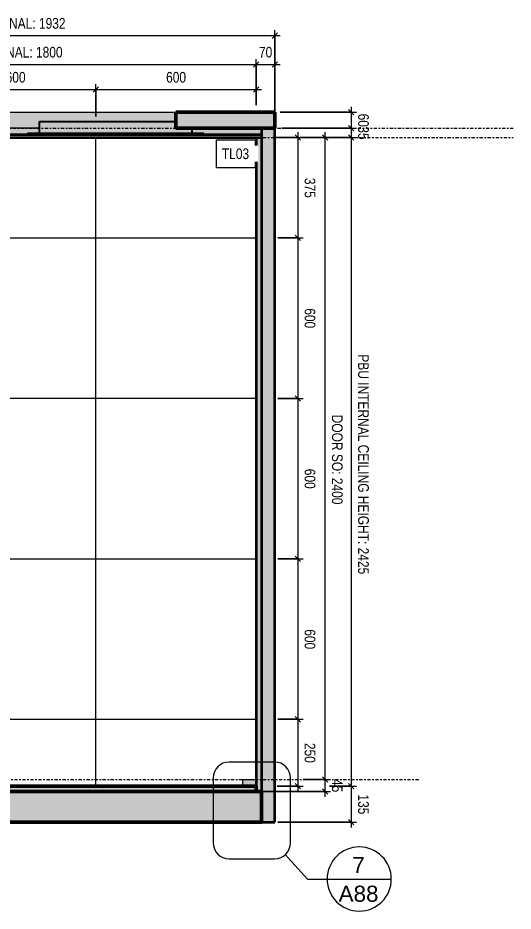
# Model space of a CAD drawing. Header units: millimetres. Extents: x -3813 to 49427, y -492 to 6205.
# Drawn here: x 11816 to 13668, y -492 to 2848 of the extents above; entities that cross this region are included whole.
import ezdxf

# ---------------------------------------------------------------- set-up
doc = ezdxf.new("R2010")
doc.units = ezdxf.units.MM
doc.linetypes.add('Centre', pattern=[30, 12, -6, 6, -6])
for name, color, linetype, lineweight in [('A-_ANOT----_D', 7, 'Continuous', 9), ('A-_ANOT----_D-20', 7, 'Continuous', 9), ('A-_ANOTSYBL_E', 7, 'Continuous', 9), ('A-_CEIL----_E', 7, 'Continuous', 18), ('A-_FLOR----_E', 7, 'Continuous', 18), ('A-_FLORLEVL_E', 7, 'Continuous', 9), ('A-_FLORPATT_E', 7, 'Continuous', 50), ('A-_GENM----_M', 7, 'Continuous', 18), ('A-_WALL----_A', 7, 'Continuous', 9), ('A-_WALL----_E', 1, 'Continuous', 18), ('A-_WALL----_H', 1, 'Continuous', 35)]:
    doc.layers.add(name, color=color, linetype=linetype, lineweight=lineweight)
doc.styles.add('Arial_1', font='arial.ttf', dxfattribs={"width": 0.8, "height": 40})
doc.styles.add('Arial_2', font='arial.ttf', dxfattribs={"height": 60})
doc.dimstyles.new('BSS_Diagonal_2_0mm_Arial_Right', dxfattribs={"dimscale": 304.8, "dimtxt": 40.810376, "dimasz": 0.065617, "dimexe": 0.065617, "dimexo": 0.065617, "dimgap": 0.045932, "dimtad": 1, "dimdec": 0, "dimzin": 0, "dimdsep": 46, "dimtxsty": 'Arial_1', "dimblk1": 'OBLIQUE', "dimblk2": 'OBLIQUE', "dimsah": 1, "dimcen": 0.09, "dimdle": 0.065617, "dimazin": 0, "dimtfac": 1, "dimtdec": 4, "dimtix": 1, "dimtmove": 0, "dimatfit": 3, "dimfxl": 1, "dimtvp": 1, "dimtolj": 1, "dimtzin": 0, "dimarcsym": 2})

# ---------------------------------------------------------------- blocks, each defined once
blk = doc.blocks.new('BSS_Ceiling Access Panel - 450 x 450MM-1428569-ELEVATION D')
at = {"layer": 'A-_GENM----_M'}
blk.add_hatch(color=256, dxfattribs=at).paths.add_polyline_path([(-824.2, 2410), (-610, 2410), (-610, 2435), (-670, 2435), (-670, 2460), (-1180, 2460), (-1180, 2410)])
for p, q in [((-670, 2460), (-1180, 2460)), ((-1180, 2460), (-1180, 2410)), ((-610, 2410), (-610, 2435))]:
    blk.add_line(p, q, dxfattribs=at)
blk = doc.blocks.new('THRESHOLD - THRESHOLD-1459126-ELEVATION D')
at = {"layer": 'A-_FLOR----_E'}
blk.add_hatch(color=256, dxfattribs=at).paths.add_polyline_path([(-370, -25), (-370, 0), (-420, 0), (-420, -25), (-401, -25)])
for p, q in [((-420, 0), (-370, 0)), ((-420, -25), (-420, 0))]:
    blk.add_line(p, q, dxfattribs=at)
blk = doc.blocks.new('DIMBLOCK124-ELEVATION D')
at = {"layer": 'A-_ANOT----_D-20', "lineweight": 18}
for p, q in [((11507.085354, 2579.569925), (11497.085354, 2569.569925)), ((11507.085354, 2579.569925), (11517.085354, 2589.569925)), ((12107.085354, 2579.569925), (12097.085354, 2569.569925)), ((12107.085354, 2579.569925), (12117.085354, 2589.569925))]:
    blk.add_line(p, q, dxfattribs=at)
at = {"layer": 'A-_ANOT----_D-20'}
for p, q in [((11507.085354, 2478.691811), (11507.085354, 2599.569925)), ((11507.085354, 2579.569925), (12107.085354, 2579.569925)), ((11507.085354, 2579.569925), (11507.085354, 2478.691811)), ((12107.085354, 2478.691811), (12107.085354, 2599.569925)), ((12107.085354, 2579.569925), (12107.085354, 2478.691811))]:
    blk.add_line(p, q, dxfattribs=at)
at = {"layer": 'A-_ANOT----_D-20', "color": 0, "insert": (11770.356016, 2645.499112), "char_height": 40, "width": 88.150412, "attachment_point": 1, "line_spacing_factor": 0.941778, "style": 'Arial_1'}
blk.add_mtext('600', dxfattribs=at)
blk = doc.blocks.new('_Oblique')
at = {"color": 0, "linetype": 'ByBlock', "lineweight": -2}
blk.add_line((-0.5, -0.5), (0.5, 0.5), dxfattribs=at)
blk = doc.blocks.new('DIMBLOCK125-ELEVATION D')
at = {"layer": 'A-_ANOT----_D-20', "lineweight": 18}
for p, q in [((12107.085354, 2579.569925), (12097.085354, 2569.569925)), ((12107.085354, 2579.569925), (12117.085354, 2589.569925)), ((12707.085354, 2579.569925), (12697.085354, 2569.569925)), ((12707.085354, 2579.569925), (12717.085354, 2589.569925))]:
    blk.add_line(p, q, dxfattribs=at)
at = {"layer": 'A-_ANOT----_D-20'}
for p, q in [((12107.085354, 2478.691811), (12107.085354, 2599.569925)), ((12107.085354, 2579.569925), (12727.085354, 2579.569925)), ((12107.085354, 2579.569925), (12107.085354, 2478.691811)), ((12707.085354, 2521.58004), (12707.085354, 2599.569925)), ((12707.085354, 2579.569925), (12707.085354, 2521.58004))]:
    blk.add_line(p, q, dxfattribs=at)
at = {"layer": 'A-_ANOT----_D-20', "color": 0, "insert": (12370.356016, 2645.499112), "char_height": 40, "width": 88.150412, "attachment_point": 1, "line_spacing_factor": 0.941778, "style": 'Arial_1'}
blk.add_mtext('600', dxfattribs=at)
blk = doc.blocks.new('DIMBLOCK127-ELEVATION D')
at = {"layer": 'A-_ANOT----_D-20', "lineweight": 18}
for p, q in [((10907.085354, 2673.366074), (10897.085354, 2663.366074)), ((10907.085354, 2673.366074), (10917.085354, 2683.366074)), ((12707.085354, 2673.366074), (12697.085354, 2663.366074)), ((12707.085354, 2673.366074), (12717.085354, 2683.366074))]:
    blk.add_line(p, q, dxfattribs=at)
at = {"layer": 'A-_ANOT----_D-20'}
for p, q in [((10907.085354, 2576.280152), (10907.085354, 2693.366074)), ((10907.085354, 2673.366074), (12707.085354, 2673.366074)), ((10907.085354, 2673.366074), (10907.085354, 2576.280152)), ((12707.085354, 2576.280152), (12707.085354, 2693.366074)), ((12707.085354, 2673.366074), (12707.085354, 2576.280152))]:
    blk.add_line(p, q, dxfattribs=at)
at = {"layer": 'A-_ANOT----_D-20', "color": 0, "insert": (11637.879257, 2739.295261), "char_height": 40, "width": 406.094634, "attachment_point": 1, "line_spacing_factor": 0.941778, "style": 'Arial_1'}
blk.add_mtext('INTERNAL: 1800', dxfattribs=at)
blk = doc.blocks.new('DIMBLOCK128-ELEVATION D')
at = {"layer": 'A-_ANOT----_D-20', "lineweight": 18}
for p, q in [((12707.085354, 2673.366074), (12697.085354, 2663.366074)), ((12707.085354, 2673.366074), (12717.085354, 2683.366074)), ((12777.085354, 2673.366074), (12767.085354, 2663.366074)), ((12777.085354, 2673.366074), (12787.085354, 2683.366074))]:
    blk.add_line(p, q, dxfattribs=at)
at = {"layer": 'A-_ANOT----_D-20'}
for p, q in [((12707.085354, 2576.280152), (12707.085354, 2693.366074)), ((12707.085354, 2673.366074), (12797.085354, 2673.366074)), ((12707.085354, 2673.366074), (12707.085354, 2576.280152)), ((12777.085354, 2496.493541), (12777.085354, 2693.366074)), ((12777.085354, 2673.366074), (12777.085354, 2496.493541))]:
    blk.add_line(p, q, dxfattribs=at)
at = {"layer": 'A-_ANOT----_D-20', "color": 0, "insert": (12717.599129, 2739.295261), "char_height": 40, "width": 58.766941, "attachment_point": 1, "line_spacing_factor": 0.941778, "style": 'Arial_1'}
blk.add_mtext('70', dxfattribs=at)
blk = doc.blocks.new('DIMBLOCK129-ELEVATION D')
at = {"layer": 'A-_ANOT----_D-20'}
for p, q in [((10825.085354, 2781.079178), (12797.085354, 2781.079178)), ((10845.085354, 2530.175018), (10845.085354, 2801.079178)), ((10845.085354, 2781.079178), (10845.085354, 2530.175018)), ((12777.085354, 2496.493541), (12777.085354, 2801.079178)), ((12777.085354, 2781.079178), (12777.085354, 2496.493541))]:
    blk.add_line(p, q, dxfattribs=at)
at = {"layer": 'A-_ANOT----_D-20', "lineweight": 18}
for p, q in [((10845.085354, 2781.079178), (10835.085354, 2771.079178)), ((10845.085354, 2781.079178), (10855.085354, 2791.079178)), ((12777.085354, 2781.079178), (12767.085354, 2771.079178)), ((12777.085354, 2781.079178), (12787.085354, 2791.079178))]:
    blk.add_line(p, q, dxfattribs=at)
at = {"layer": 'A-_ANOT----_D-20', "color": 0, "insert": (11634.031108, 2847.008364), "char_height": 40, "width": 424.930192, "attachment_point": 1, "line_spacing_factor": 0.941778, "style": 'Arial_1'}
blk.add_mtext('EXTERNAL: 1932', dxfattribs=at)
blk = doc.blocks.new('DIMBLOCK130-ELEVATION D')
at = {"layer": 'A-_ANOT----_D-20', "lineweight": 18}
for p, q in [((12862.566484, 2400), (12852.566484, 2410)), ((12862.566484, 2400), (12872.566484, 2390)), ((12862.566484, 2025), (12852.566484, 2035)), ((12862.566484, 2025), (12872.566484, 2015))]:
    blk.add_line(p, q, dxfattribs=at)
at = {"layer": 'A-_ANOT----_D-20'}
for p, q in [((12862.566484, 2420), (12862.566484, 2025)), ((12781.533602, 2400), (12882.566484, 2400)), ((12862.566484, 2400), (12781.533602, 2400)), ((12788.578895, 2025), (12882.566484, 2025)), ((12862.566484, 2025), (12788.578895, 2025))]:
    blk.add_line(p, q, dxfattribs=at)
at = {"layer": 'A-_ANOT----_D-20', "color": 0, "insert": (12928.495671, 2249.229338), "char_height": 40, "width": 88.150412, "attachment_point": 1, "rotation": 270, "line_spacing_factor": 0.941778, "style": 'Arial_1'}
blk.add_mtext('375', dxfattribs=at)
blk = doc.blocks.new('DIMBLOCK131-ELEVATION D')
at = {"layer": 'A-_ANOT----_D-20'}
for p, q in [((12788.578895, 2025), (12882.566484, 2025)), ((12862.566484, 2025), (12788.578895, 2025)), ((12862.566484, 2025), (12862.566484, 1425)), ((12788.578895, 1425), (12882.566484, 1425)), ((12862.566484, 1425), (12788.578895, 1425))]:
    blk.add_line(p, q, dxfattribs=at)
at = {"layer": 'A-_ANOT----_D-20', "lineweight": 18}
for p, q in [((12862.566484, 2025), (12852.566484, 2035)), ((12862.566484, 2025), (12872.566484, 2015)), ((12862.566484, 1425), (12852.566484, 1435)), ((12862.566484, 1425), (12872.566484, 1415))]:
    blk.add_line(p, q, dxfattribs=at)
at = {"layer": 'A-_ANOT----_D-20', "color": 0, "insert": (12928.495671, 1761.729338), "char_height": 40, "width": 88.150412, "attachment_point": 1, "rotation": 270, "line_spacing_factor": 0.941778, "style": 'Arial_1'}
blk.add_mtext('600', dxfattribs=at)
blk = doc.blocks.new('DIMBLOCK132-ELEVATION D')
at = {"layer": 'A-_ANOT----_D-20'}
for p, q in [((12788.578895, 1425), (12882.566484, 1425)), ((12862.566484, 1425), (12788.578895, 1425)), ((12862.566484, 1425), (12862.566484, 825)), ((12788.578895, 825), (12882.566484, 825)), ((12862.566484, 825), (12788.578895, 825))]:
    blk.add_line(p, q, dxfattribs=at)
at = {"layer": 'A-_ANOT----_D-20', "lineweight": 18}
for p, q in [((12862.566484, 1425), (12852.566484, 1435)), ((12862.566484, 1425), (12872.566484, 1415)), ((12862.566484, 825), (12852.566484, 835)), ((12862.566484, 825), (12872.566484, 815))]:
    blk.add_line(p, q, dxfattribs=at)
at = {"layer": 'A-_ANOT----_D-20', "color": 0, "insert": (12928.495671, 1161.729338), "char_height": 40, "width": 88.150412, "attachment_point": 1, "rotation": 270, "line_spacing_factor": 0.941778, "style": 'Arial_1'}
blk.add_mtext('600', dxfattribs=at)
blk = doc.blocks.new('DIMBLOCK133-ELEVATION D')
at = {"layer": 'A-_ANOT----_D-20', "lineweight": 18}
for p, q in [((12862.566484, 825), (12852.566484, 835)), ((12862.566484, 825), (12872.566484, 815)), ((12862.566484, 225), (12852.566484, 235)), ((12862.566484, 225), (12872.566484, 215))]:
    blk.add_line(p, q, dxfattribs=at)
at = {"layer": 'A-_ANOT----_D-20'}
for p, q in [((12788.578895, 825), (12882.566484, 825)), ((12862.566484, 825), (12788.578895, 825)), ((12862.566484, 825), (12862.566484, 225)), ((12788.578895, 225), (12882.566484, 225)), ((12862.566484, 225), (12788.578895, 225))]:
    blk.add_line(p, q, dxfattribs=at)
at = {"layer": 'A-_ANOT----_D-20', "color": 0, "insert": (12928.495671, 561.729338), "char_height": 40, "width": 88.150412, "attachment_point": 1, "rotation": 270, "line_spacing_factor": 0.941778, "style": 'Arial_1'}
blk.add_mtext('600', dxfattribs=at)
blk = doc.blocks.new('DIMBLOCK134-ELEVATION D')
at = {"layer": 'A-_ANOT----_D-20', "lineweight": 18}
for p, q in [((12862.566484, 225), (12852.566484, 235)), ((12862.566484, 225), (12872.566484, 215)), ((12862.566484, -25), (12852.566484, -15)), ((12862.566484, -25), (12872.566484, -35))]:
    blk.add_line(p, q, dxfattribs=at)
at = {"layer": 'A-_ANOT----_D-20'}
for p, q in [((12788.578895, 225), (12882.566484, 225)), ((12862.566484, 225), (12788.578895, 225)), ((12862.566484, 225), (12862.566484, -45)), ((12785.777165, -25), (12882.566484, -25)), ((12862.566484, -25), (12785.777165, -25))]:
    blk.add_line(p, q, dxfattribs=at)
at = {"layer": 'A-_ANOT----_D-20', "color": 0, "insert": (12928.495671, 136.729338), "char_height": 40, "width": 88.150412, "attachment_point": 1, "rotation": 270, "line_spacing_factor": 0.941778, "style": 'Arial_1'}
blk.add_mtext('250', dxfattribs=at)
blk = doc.blocks.new('DIMBLOCK135-ELEVATION D')
at = {"layer": 'A-_ANOT----_D-20', "lineweight": 18}
for p, q in [((13062.566484, 2495), (13052.566484, 2505)), ((13062.566484, 2495), (13072.566484, 2485)), ((13062.566484, 2435), (13052.566484, 2445)), ((13062.566484, 2435), (13072.566484, 2425))]:
    blk.add_line(p, q, dxfattribs=at)
at = {"layer": 'A-_ANOT----_D-20'}
for p, q in [((13062.566484, 2515), (13062.566484, 2435)), ((12797.085354, 2495), (13082.566484, 2495)), ((13062.566484, 2495), (12797.085354, 2495)), ((12802.60853, 2435), (13082.566484, 2435)), ((13062.566484, 2435), (12802.60853, 2435))]:
    blk.add_line(p, q, dxfattribs=at)
at = {"layer": 'A-_ANOT----_D-20', "color": 0, "insert": (13128.495671, 2489.486226), "char_height": 40, "width": 58.766941, "attachment_point": 1, "rotation": 270, "line_spacing_factor": 0.941778, "style": 'Arial_1'}
blk.add_mtext('60', dxfattribs=at)
blk = doc.blocks.new('DIMBLOCK136-ELEVATION D')
at = {"layer": 'A-_ANOT----_D-20', "lineweight": 18}
for p, q in [((13062.566484, 2435), (13052.566484, 2445)), ((13062.566484, 2400), (13052.566484, 2410)), ((13062.566484, 2435), (13072.566484, 2425)), ((13062.566484, 2400), (13072.566484, 2390))]:
    blk.add_line(p, q, dxfattribs=at)
at = {"layer": 'A-_ANOT----_D-20'}
for p, q in [((12802.60853, 2435), (13082.566484, 2435)), ((13062.566484, 2435), (12802.60853, 2435)), ((13062.566484, 2435), (13062.566484, 2400)), ((12900.428468, 2400), (13082.566484, 2400)), ((13062.566484, 2400), (12900.428468, 2400))]:
    blk.add_line(p, q, dxfattribs=at)
at = {"layer": 'A-_ANOT----_D-20', "color": 0, "insert": (13128.495671, 2441.986226), "char_height": 40, "width": 58.766941, "attachment_point": 1, "rotation": 270, "line_spacing_factor": 0.941778, "style": 'Arial_1'}
blk.add_mtext('35', dxfattribs=at)
blk = doc.blocks.new('DIMBLOCK137-ELEVATION D')
at = {"layer": 'A-_ANOT----_D-20', "lineweight": 18}
for p, q in [((13062.566484, 2400), (13052.566484, 2410)), ((13062.566484, 2400), (13072.566484, 2390)), ((13062.566484, -25), (13052.566484, -15)), ((13062.566484, -25), (13072.566484, -35))]:
    blk.add_line(p, q, dxfattribs=at)
at = {"layer": 'A-_ANOT----_D-20'}
for p, q in [((12900.428468, 2400), (13082.566484, 2400)), ((13062.566484, 2400), (12900.428468, 2400)), ((13062.566484, 2400), (13062.566484, -25)), ((12981.185444, -25), (13082.566484, -25)), ((13062.566484, -25), (12981.185444, -25))]:
    blk.add_line(p, q, dxfattribs=at)
at = {"layer": 'A-_ANOT----_D-20', "color": 0, "insert": (13128.495671, 1589.639167), "char_height": 40, "width": 965.134, "attachment_point": 1, "rotation": 270, "line_spacing_factor": 0.941778, "style": 'Arial_1'}
blk.add_mtext('PBU INTERNAL CEILING HEIGHT: 2425', dxfattribs=at)
blk = doc.blocks.new('DIMBLOCK138-ELEVATION D')
at = {"layer": 'A-_ANOT----_D-20'}
for p, q in [((12981.185444, -25), (13082.566484, -25)), ((13062.566484, -25), (12981.185444, -25)), ((13062.566484, -25), (13062.566484, -180)), ((12788.578895, -160), (13082.566484, -160)), ((13062.566484, -160), (12788.578895, -160))]:
    blk.add_line(p, q, dxfattribs=at)
at = {"layer": 'A-_ANOT----_D-20', "lineweight": 18}
for p, q in [((13062.566484, -25), (13052.566484, -15)), ((13062.566484, -25), (13072.566484, -35)), ((13062.566484, -160), (13052.566484, -150)), ((13062.566484, -160), (13072.566484, -170))]:
    blk.add_line(p, q, dxfattribs=at)
at = {"layer": 'A-_ANOT----_D-20', "color": 0, "insert": (13128.495671, -55.770662), "char_height": 40, "width": 88.150412, "attachment_point": 1, "rotation": 270, "line_spacing_factor": 0.941778, "style": 'Arial_1'}
blk.add_mtext('135', dxfattribs=at)
blk = doc.blocks.new('DIMBLOCK141-ELEVATION D')
at = {"layer": 'A-_ANOT----_D-20'}
for p, q in [((12883.302058, 0), (12984.724359, 0)), ((12964.724359, 0), (12883.302058, 0)), ((12964.724359, -65), (12964.724359, 0)), ((12727.085354, -45), (12984.724359, -45)), ((12964.724359, -45), (12727.085354, -45))]:
    blk.add_line(p, q, dxfattribs=at)
at = {"layer": 'A-_ANOT----_D-20', "lineweight": 18}
for p, q in [((12964.724359, 0), (12954.724359, 10)), ((12964.724359, 0), (12974.724359, -10)), ((12964.724359, -45), (12954.724359, -35)), ((12964.724359, -45), (12974.724359, -55))]:
    blk.add_line(p, q, dxfattribs=at)
at = {"layer": 'A-_ANOT----_D-20', "color": 0, "insert": (13030.653545, 1.986226), "char_height": 40, "width": 58.766941, "attachment_point": 1, "rotation": 270, "line_spacing_factor": 0.941778, "style": 'Arial_1'}
blk.add_mtext('45', dxfattribs=at)
blk = doc.blocks.new('DIMBLOCK142-ELEVATION D')
at = {"layer": 'A-_ANOT----_D-20', "lineweight": 18}
for p, q in [((12964.724359, 2400), (12954.724359, 2410)), ((12964.724359, 2400), (12974.724359, 2390)), ((12964.724359, 0), (12954.724359, 10)), ((12964.724359, 0), (12974.724359, -10))]:
    blk.add_line(p, q, dxfattribs=at)
at = {"layer": 'A-_ANOT----_D-20'}
for p, q in [((12964.724359, 0), (12964.724359, 2420)), ((12872.260373, 2400), (12984.724359, 2400)), ((12964.724359, 2400), (12872.260373, 2400)), ((12883.302058, 0), (12984.724359, 0)), ((12964.724359, 0), (12883.302058, 0))]:
    blk.add_line(p, q, dxfattribs=at)
at = {"layer": 'A-_ANOT----_D-20', "color": 0, "insert": (13030.653545, 1363.869356), "char_height": 40, "width": 393.286454, "attachment_point": 1, "rotation": 270, "line_spacing_factor": 0.941778, "style": 'Arial_1'}
blk.add_mtext('DOOR SO: 2400', dxfattribs=at)
blk = doc.blocks.new('Drafting View - Callout Head - Circle-1141-ELEVATION D')
at = {"layer": 'A-_ANOTSYBL_E'}
blk.add_line((-104.385357, -372.103548), (135.614643, -372.103548), dxfattribs=at)
for start, end in [(360, 180), (180, 360)]:
    blk.add_arc((15.614643, -372.103548), 120, start, end, dxfattribs=at)

msp = doc.modelspace()

# ---------------------------------------------------------------- hatches: boundary and pattern name
at = {"layer": 'A-_FLOR----_E'}
msp.add_hatch(color=256, dxfattribs=at).paths.add_polyline_path([(11897.1, 2435), (11897.1, 2460), (12407.1, 2460), (12407.1, 2495), (11107.1, 2495), (11107.1, 2435), (11861.2, 2435)])
at = {"layer": 'A-_FLORPATT_E', "lineweight": 18}
h = msp.add_hatch(color=256, dxfattribs=at)
h.paths.add_polyline_path([(12727.1, 2435), (12777.1, 2435), (12777.1, 2495), (12407.1, 2495), (12407.1, 2435), (12707.1, 2435)])
h.paths.add_polyline_path([(10895.1, 2435), (11107.1, 2435), (11107.1, 2495), (10845.1, 2495), (10845.1, 2435)])
for points in [[(12707.1, -45), (12707.1, -25), (11122.1, -25), (11122.1, -45), (11861.2, -45)], [(11861.2, -160), (12727.1, -160), (12727.1, -45), (10895.1, -45), (10895.1, -160), (11122.1, -160)]]:
    msp.add_hatch(color=256, dxfattribs=at).paths.add_polyline_path(points)
at = {"layer": 'A-_GENM----_M'}
h = msp.add_hatch(color=256, dxfattribs=at)
h.paths.add_polyline_path([(12467.1, 2410), (12512.1, 2410), (12512.1, 2415), (12467.1, 2415)])
h.paths.add_polyline_path([(11897.1, 2410), (11897.1, 2415), (11852.1, 2415), (11852.1, 2410), (11861.2, 2410)])
at = {"layer": 'A-_WALL----_E'}
h = msp.add_hatch(color=256, dxfattribs=at)
h.paths.add_polyline_path([(10895.1, -45), (11107.1, -45), (11107.1, 225), (10895.1, 225)])
h.paths.add_polyline_path([(11792.1, 2410), (11852.1, 2410), (11852.1, 2415), (11897.1, 2415), (11897.1, 2435), (10895.1, 2435), (10895.1, 2410), (11213.6, 2410)])
h.paths.add_polyline_path([(12709.4, 2410), (12727.1, 2410), (12727.1, 2435), (12467.1, 2435), (12467.1, 2415), (12512.1, 2415), (12512.1, 2410), (12707.1, 2410)])
at = {"layer": 'A-_WALL----_H', "lineweight": 18}
for points in [[(12777.1, -160), (12777.1, 2435), (12727.1, 2435), (12727.1, -160)], [(12707.1, -45), (12727.1, -45), (12727.1, 2400), (12707.1, 2400), (12707.1, 1278.9)]]:
    msp.add_hatch(color=256, dxfattribs=at).paths.add_polyline_path(points)
h = msp.add_hatch(dxfattribs=at)
h.set_pattern_fill('FP_7', color=256, style=0, pattern_type=2)
h.set_pattern_definition([(0, (12707.1, 225), (0, 600), []), (90, (12707.1, 225), (-600, 4e-14), [])])
h.paths.add_polyline_path([(10973.5, 947.6), (10973.5, 947.4), (10973.5, 947.6)])
h.paths.add_polyline_path([(10973.2, 947.7), (10973.4, 947.5), (10973.2, 947.7)])
h.paths.add_polyline_path([(10972.8, 947.9), (10972.8, 947.6), (10973.1, 947.7)])
h.paths.add_polyline_path([(10974.9, 960.6), (10975.2, 960.8), (10975, 960.6)])
h.paths.add_polyline_path([(11076.7, 970.5), (11076.8, 970), (11076.9, 970.3), (11076.7, 970.5)])
h.paths.add_polyline_path([(11042.6, 961.5), (11039.4, 960.8), (11042.5, 961.4)])
h.paths.add_polyline_path([(11037.9, 960.2), (11035.7, 959.9), (11037.6, 960.2)])
h.paths.add_polyline_path([(11030, 957), (11029.5, 957.2), (11029.7, 957)])
h.paths.add_polyline_path([(11014, 933.7), (11015.1, 933.9), (11014, 933.7)])
h.paths.add_polyline_path([(11861.2, -25), (12657.1, -25), (12657.1, 0), (12707.1, 0), (12707.1, 2400), (11032.1, 2400), (11032.1, 2380), (11057.1, 2380), (11057.1, 1125), (10907.1, 1125), (10907.1, 825), (10944.4, 825), (10948.2, 848.2), (10944, 871.6), (10942.6, 871.3), (10940.7, 882.2), (10948.4, 883.4), (10950.1, 872.6), (10948.9, 872.4), (10950.5, 863), (10958.8, 912.7), (10963.2, 939), (10963.7, 939.2), (10963.7, 939.2), (10963.9, 939.6), (10963.9, 940.9), (10966.2, 940.8), (10968.2, 944.9), (10970.7, 947.9), (10972.3, 947.9), (10972.6, 948), (10970.7, 949), (10964.7, 953), (10966, 959.4), (10968.9, 959.9), (10969.7, 960.1), (10971.6, 960.3), (10975.9, 960.7), (10978.7, 960.9), (10979.9, 960.9), (10985, 961.6), (10992.6, 962.4), (11077.4, 970.4), (11078.2, 970), (11078.8, 969.3), (11078.9, 968.1), (11078, 966.9), (11076.8, 966.5), (11060.3, 964.7), (11047.1, 962.5), (11040.2, 960.7), (11038.3, 960.3), (11037.3, 959.9), (11036.3, 959.6), (11035.5, 959.2), (11035.4, 959), (11034.4, 958.7), (11033.3, 958.4), (11033, 958.2), (11032.9, 958.1), (11027.8, 956), (11021.9, 953), (11022.2, 952.8), (11020.4, 951.8), (11019.7, 951.7), (11019.5, 951.3), (11018.8, 951), (11018.8, 950.7), (11018.2, 950.3), (11017.5, 949.9), (11017.3, 949.8), (11017.2, 949.5), (11015.7, 948.4), (11015.1, 947.7), (11014.7, 947.3), (11014.4, 947.3), (11013.9, 947.2), (11013.8, 946.8), (11013.7, 946.5), (11012.9, 945.8), (11012.6, 945.5), (11011.4, 944.3), (11010.5, 943.2), (11010.1, 943), (11009.7, 942.8), (11009.6, 942.4), (11006.1, 938), (11006.5, 937.9), (11005.7, 936.7), (11004.8, 935.5), (11002.4, 935.9), (11002.5, 934.5), (11004.8, 934.1), (11004.6, 933.3), (11008.7, 933.2), (11011.2, 933.5), (11027.4, 934.9), (11033.5, 935.5), (11061.5, 937.9), (11061.5, 937.8), (11062.8, 937.9), (11072.7, 938.8), (11074.2, 938.8), (11112, 942.4), (11114.9, 941.6), (11116.2, 940.7), (11117.8, 938.9), (11118.4, 937.6), (11118.6, 936.3), (11118.6, 933.9), (11118.2, 932.9), (11117.1, 930.8), (11115.4, 929.4), (11112.4, 928.4), (11112.3, 928.5), (11107.2, 928.2), (11108.1, 928.1), (11105.8, 927.9), (11103.3, 927.9), (11102.7, 927.8), (11102, 927.6), (11100.2, 927.1), (11098.1, 925.7), (11095.3, 924.6), (11092.1, 924.7), (11088.9, 925.3), (11086.9, 925.1), (11086.8, 925.6), (11086.7, 925.7), (11086.1, 925.8), (11086, 926.3), (11075, 925.2), (11073.2, 925.1), (11054.3, 923.3), (11052, 922.9), (11039.1, 920.7), (11026.2, 916.5), (11013.6, 908.4), (11005.1, 897.7), (11000.3, 882.7), (10990.2, 825), (11457.1, 825), (11457.1, 225), (11122.1, 225), (11122.1, -25), (11457.1, -25)])
h.paths.add_polyline_path([(10895.1, 225), (10907.1, 225), (10907.1, 825), (10895.1, 825), (10895.1, 245)])
h.paths.add_polyline_path([(11009.2, 932.5), (11111.1, 941.2), (11110.7, 941.3), (11009.2, 932.5), (11009.2, 932.5)])
h.paths.add_polyline_path([(11118.3, 935.1), (11118.1, 936.7), (11118.3, 935.2)])
h.paths.add_polyline_path([(11117.2, 938.8), (11116.5, 939.7), (11117.2, 938.8)])
h.paths.add_polyline_path([(11116.8, 939.7), (11116.3, 940.1), (11116.8, 939.7)])
h.paths.add_polyline_path([(11112.5, 941.7), (11111.8, 941.8), (11112.4, 941.7)])
h.paths.add_polyline_path([(10999.2, 943.1), (11008.9, 948.8), (11014.1, 951.7), (11007.5, 948), (10999.2, 943.1)])
h.paths.add_polyline_path([(10978.7, 960.9), (10978.3, 961.1), (10978.8, 961)])
h.paths.add_polyline_path([(10984, 961.5), (10984, 961.6), (10984.1, 961.5)])
h.paths.add_polyline_path([(11077.1, 966.6), (11077.3, 967.1), (11077.1, 967.1), (11077.1, 966.7)])
h.paths.add_polyline_path([(11078.1, 967.7), (11078.6, 968.4), (11078.2, 969.3), (11078.4, 969), (11078.3, 968.1), (11078.2, 968)])
h.paths.add_polyline_path([(10907.1, 1125), (10907.1, 2380), (10992.1, 2380), (10992.1, 2400), (10895.1, 2400), (10895.1, 1125)])

# ---------------------------------------------------------------- linework, layer by layer
at = {"layer": 'A-_ANOTSYBL_E'}
for p, q in [((12775.7, 65.4), (12606.2, 65.4)), ((12546.2, 5.4), (12546.2, -236.4)), ((12835.7, -236.4), (12835.7, 5.4)), ((12606.2, -296.4), (12775.7, -296.4)), ((12816, -280.9), (12898.9, -372.1)), ((12898.9, -372.1), (12972.7, -372.1))]:
    msp.add_line(p, q, dxfattribs=at)
for centre, start, end in [((12606.2, 5.4), 90, 180), ((12775.7, 5.4), 0, 90), ((12606.2, -236.4), 180, 270), ((12775.7, -236.4), 270, 0)]:
    msp.add_arc(centre, 60, start, end, dxfattribs=at)
at = {"layer": 'A-_CEIL----_E', "lineweight": 35}
for p, q in [((12727.1, 2410), (10895.1, 2410)), ((11032.1, 2400), (12727.1, 2400))]:
    msp.add_line(p, q, dxfattribs=at)
at = {"layer": 'A-_FLOR----_E'}
for p, q in [((11107.1, 2495), (12407.1, 2495)), ((11897.1, 2435), (11107.1, 2435))]:
    msp.add_line(p, q, dxfattribs=at)
at = {"layer": 'A-_FLOR----_E', "lineweight": 50}
for p, q in [((12777.1, 2495), (12407.1, 2495)), ((12407.1, 2495), (12407.1, 2435)), ((12777.1, 2435), (12777.1, 2495)), ((12407.1, 2435), (12777.1, 2435)), ((12707.1, -25), (11122.1, -25)), ((12707.1, -45), (12707.1, -25)), ((11122.1, -45), (12727.1, -45)), ((12727.1, -160), (12727.1, -45)), ((10895.1, -160), (12727.1, -160))]:
    msp.add_line(p, q, dxfattribs=at)
at = {"layer": 'A-_FLORLEVL_E', "linetype": 'Centre'}
for p, q in [((10057, 2435), (13668.3, 2435)), ((10183, 2400), (13668.3, 2400)), ((10183, 0), (13315.9, 0))]:
    msp.add_line(p, q, dxfattribs=at)
at = {"layer": 'A-_GENM----_M', "lineweight": 25}
for p, q in [((11897.1, 2415), (11897.1, 2460)), ((11897.1, 2460), (12407.1, 2460)), ((11852.1, 2410), (11852.1, 2415)), ((11852.1, 2410), (11852.1, 2415)), ((11897.1, 2415), (11852.1, 2415)), ((11852.1, 2415), (12512.1, 2415)), ((12467.1, 2415), (11897.1, 2415)), ((12467.1, 2435), (12467.1, 2415)), ((12512.1, 2415), (12467.1, 2415)), ((12512.1, 2410), (12512.1, 2415)), ((12512.1, 2415), (12512.1, 2410))]:
    msp.add_line(p, q, dxfattribs=at)
at = {"layer": 'A-_WALL----_A', "flags": 128}
msp.add_lwpolyline([(12559, 2391.2), (12703.8, 2391.2), (12703.8, 2286.4), (12559, 2286.4)], close=True, dxfattribs=at)
at = {"layer": 'A-_WALL----_E', "lineweight": 35}
for p, q in [((12727.1, 2435), (12727.1, -45)), ((12777.1, -160), (12777.1, 2435)), ((12707.1, 2400), (12707.1, -25)), ((12727.1, -160), (12777.1, -160))]:
    msp.add_line(p, q, dxfattribs=at)

# ---------------------------------------------------------------- block references
at = {"layer": 'A-_ANOTSYBL_E'}
msp.add_blockref('Drafting View - Callout Head - Circle-1141-ELEVATION D', (13077.1, 0), dxfattribs=at)
at = {"layer": 'A-_FLOR----_E'}
msp.add_blockref('THRESHOLD - THRESHOLD-1459126-ELEVATION D', (13077.1, 0), dxfattribs=at)
at = {"layer": 'A-_GENM----_M'}
msp.add_blockref('BSS_Ceiling Access Panel - 450 x 450MM-1428569-ELEVATION D', (13077.1, 0), dxfattribs=at)

# ---------------------------------------------------------------- texts
at = {"layer": 'A-_ANOTSYBL_E', "char_height": 60, "attachment_point": 1, "style": 'Arial_2'}
for s, insert, width in [('7', (13066.9, -290), 57.721), ('A88', (13015.6, -397), 184.388)]:
    msp.add_mtext(s, dxfattribs=dict(at, insert=insert, width=width))

# ---------------------------------------------------------------- dimensions: what is measured, and where the dimension line sits
at = {"layer": 'A-_ANOT----_D'}
for base, p1, p2, override, picture, middle in [((12777.1, 2781.1), (10845.1, 2510.2), (12777.1, 2476.5), {"dimpost": 'EXTERNAL:<>', "dimfxl": 1932.29357}, 'DIMBLOCK129-ELEVATION D', (11811.1, 2815.5)), ((12707.1, 2673.4), (10907.1, 2556.3), (12707.1, 2556.3), {"dimpost": 'INTERNAL:<>', "dimfxl": 1800}, 'DIMBLOCK127-ELEVATION D', (11807.1, 2707.8)), ((12777.1, 2673.4), (12707.1, 2556.3), (12777.1, 2476.5), {"dimpost": '<>', "dimfxl": 106.140959}, 'DIMBLOCK128-ELEVATION D', (12742.1, 2707.8)), ((12107.1, 2579.6), (11507.1, 2458.7), (12107.1, 2458.7), {"dimpost": '<>', "dimfxl": 600}, 'DIMBLOCK124-ELEVATION D', (11807.1, 2614)), ((12707.1, 2579.6), (12107.1, 2458.7), (12707.1, 2501.6), {"dimpost": '<>', "dimfxl": 601.530881}, 'DIMBLOCK125-ELEVATION D', (12407.1, 2614))]:
    dim = msp.add_linear_dim(base=base, p1=p1, p2=p2, dimstyle='BSS_Diagonal_2_0mm_Arial_Right', override=override, dxfattribs=at)
    dim.commit()
    dim.dimension.update_dxf_attribs({"geometry": picture, "text_midpoint": middle})
for base, p1, p2, override, picture, middle in [((13062.6, 2435), (12777.1, 2495), (12822.6, 2435), {"dimtad": 4, "dimpost": '<>', "dimfxl": 75.315068}, 'DIMBLOCK135-ELEVATION D', (13097, 2465)), ((13062.6, 2400), (12822.6, 2435), (12920.4, 2400), {"dimtad": 4, "dimpost": '<>', "dimfxl": 103.892927}, 'DIMBLOCK136-ELEVATION D', (13097, 2417.5)), ((12862.6, 2025), (12801.5, 2400), (12768.6, 2025), {"dimtad": 4, "dimpost": '<>', "dimfxl": 376.445232}, 'DIMBLOCK130-ELEVATION D', (12897, 2212.5)), ((12964.7, 2400), (12863.3, 0), (12852.3, 2400), {"dimtad": 4, "dimpost": 'DOOR SO:<>', "dimfxl": 2400.0254}, 'DIMBLOCK142-ELEVATION D', (12999.4, 1200)), ((13062.6, -25), (12920.4, 2400), (12961.2, -25), {"dimtad": 4, "dimpost": 'PBU INTERNAL CEILING HEIGHT:<>', "dimfxl": 2425.342477}, 'DIMBLOCK137-ELEVATION D', (13097.2, 1187.5)), ((12862.6, 1425), (12768.6, 2025), (12768.6, 1425), {"dimtad": 4, "dimpost": '<>', "dimfxl": 600}, 'DIMBLOCK131-ELEVATION D', (12897, 1725)), ((12862.6, 825), (12768.6, 1425), (12768.6, 825), {"dimtad": 4, "dimpost": '<>', "dimfxl": 600}, 'DIMBLOCK132-ELEVATION D', (12897, 1125)), ((12862.6, 225), (12768.6, 825), (12768.6, 225), {"dimtad": 4, "dimpost": '<>', "dimfxl": 600}, 'DIMBLOCK133-ELEVATION D', (12897, 525)), ((12862.6, -25), (12768.6, 225), (12765.8, -25), {"dimtad": 4, "dimpost": '<>', "dimfxl": 250.015699}, 'DIMBLOCK134-ELEVATION D', (12897, 100)), ((12964.7, 0), (12707.1, -45), (12863.3, 0), {"dimtad": 4, "dimpost": '<>', "dimfxl": 162.568934}, 'DIMBLOCK141-ELEVATION D', (12999.1, -22.5)), ((13062.6, -160), (12961.2, -25), (12768.6, -160), {"dimtad": 4, "dimpost": '<>', "dimfxl": 235.206893}, 'DIMBLOCK138-ELEVATION D', (13097, -92.5))]:
    dim = msp.add_linear_dim(base=base, p1=p1, p2=p2, angle=90, dimstyle='BSS_Diagonal_2_0mm_Arial_Right', override=override, dxfattribs=at)
    dim.commit()
    dim.dimension.update_dxf_attribs({"geometry": picture, "text_midpoint": middle})

# ---------------------------------------------------------------- next in the draw order: texts
at = {"layer": 'A-_WALL----_A', "insert": (12579, 2359.6), "char_height": 40, "width": 125.705, "attachment_point": 1, "style": 'Arial_1', "bg_fill": 3, "box_fill_scale": 1.25, "bg_fill_color": 9, "bg_fill_true_color": 13158600, "bg_fill_transparency": 0}
msp.add_mtext('TL03', dxfattribs=at)

doc.saveas('drawing.dxf')
